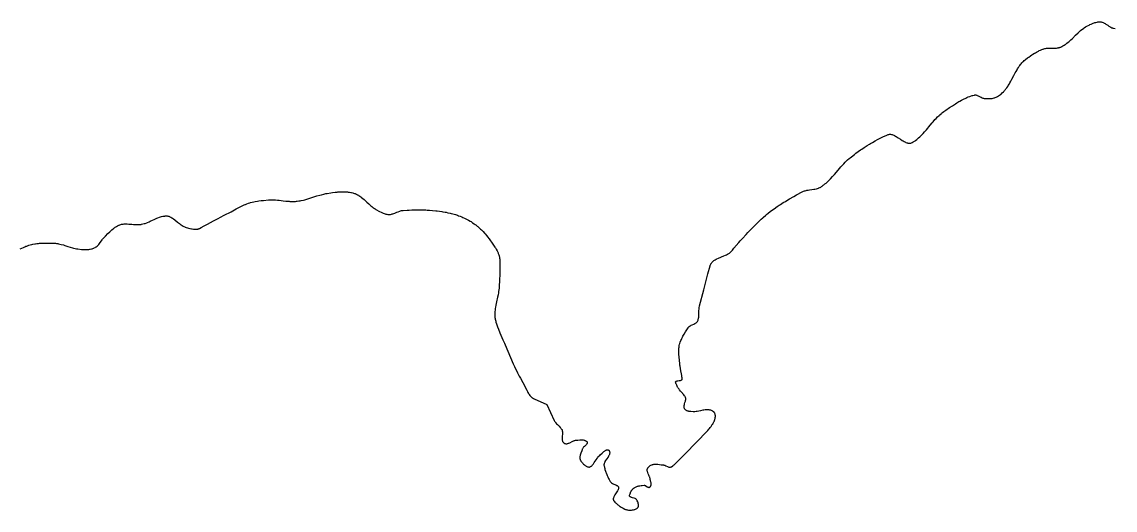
# Model space of a CAD drawing. Header units: millimetres. Extents: x 642261 to 742091, y 6812581 to 6930561.
# Drawn here: x 710845 to 711924, y 6833027 to 6833509 of the extents above; entities that cross this region are included whole.
import ezdxf

# ---------------------------------------------------------------- set-up
doc = ezdxf.new("R2010")
doc.units = ezdxf.units.MM
doc.layers.add('LimiteRegional', color=10, linetype='Continuous')

msp = doc.modelspace()

# ---------------------------------------------------------------- linework, layer by layer
at = {"layer": 'LimiteRegional', "color": 7, "linetype": 'Continuous'}
msp.add_lwpolyline([(710843.6361, 6833285.049), (710846.6791, 6833286.406), (710848.2161, 6833287.069), (710849.2581, 6833287.4961), (710849.9591, 6833287.762), (710851.3711, 6833288.2532), (710852.0821, 6833288.4791), (710853.5151, 6833288.891), (710854.9611, 6833289.2531), (710855.9301, 6833289.4681), (710857.8811, 6833289.839), (710858.6161, 6833289.959), (710860.0921, 6833290.1691), (710861.5721, 6833290.3401), (710862.5621, 6833290.4341), (710864.5441, 6833290.5791), (710866.0311, 6833290.652), (710867.0221, 6833290.686), (710869.0021, 6833290.7181), (710871.9581, 6833290.694), (710873.9141, 6833290.639), (710877.776, 6833290.4601), (710878.3371, 6833290.4221), (710879.4571, 6833290.3059), (710880.5761, 6833290.1411), (710881.3211, 6833290.007), (710882.8111, 6833289.687), (710883.9281, 6833289.4081), (710886.1591, 6833288.7711), (710887.6451, 6833288.306), (710890.6171, 6833287.3342), (710892.8451, 6833286.617), (710895.0741, 6833285.957), (710896.1891, 6833285.6621), (710897.8621, 6833285.276), (710898.9791, 6833285.0661), (710899.5371, 6833284.9761), (710900.3751, 6833284.8641), (710903.9621, 6833284.46), (710905.7881, 6833284.309), (710907.6261, 6833284.2301), (710908.5461, 6833284.227), (710909.7722, 6833284.2661), (710910.3841, 6833284.308), (710911.2991, 6833284.3991), (710912.2111, 6833284.5301), (710912.6651, 6833284.611), (710913.8701, 6833284.882), (710914.4681, 6833285.049), (710915.3591, 6833285.343), (710916.2411, 6833285.6921), (710916.6791, 6833285.8881), (710917.5471, 6833286.3251), (710917.9761, 6833286.567), (710918.6161, 6833286.961), (710919.4061, 6833287.523), (710919.8911, 6833287.921), (710920.1981, 6833288.1961), (710920.7761, 6833288.767), (710921.1811, 6833289.2102), (710921.9341, 6833290.1291), (710922.6281, 6833291.0791), (710923.9411, 6833293.012), (710924.6081, 6833293.966), (710924.9551, 6833294.4331), (710925.5011, 6833295.116), (710926.0861, 6833295.7731), (710926.3971, 6833296.0902), (710927.6802, 6833297.374), (710930.2181, 6833299.962), (710932.1461, 6833301.872), (710933.4672, 6833303.1051), (710934.1431, 6833303.7051), (710935.1801, 6833304.58), (710936.1301, 6833305.3281), (710936.6151, 6833305.6911), (710937.3591, 6833306.218), (710938.5111, 6833306.971), (710939.7111, 6833307.672), (710940.3321, 6833308.001), (710940.8481, 6833308.252), (710941.1961, 6833308.405), (710941.8961, 6833308.678), (710942.962, 6833309.012), (710943.6821, 6833309.1871), (710944.1651, 6833309.285), (710945.1401, 6833309.437), (710946.2481, 6833309.5451), (710946.9931, 6833309.5841), (710948.4951, 6833309.597), (710949.2501, 6833309.5751), (710950.7681, 6833309.488), (710951.7841, 6833309.4071), (710953.8171, 6833309.2151), (710955.3391, 6833309.071), (710957.6072, 6833308.902), (710958.7301, 6833308.8579), (710959.8441, 6833308.853), (710960.3961, 6833308.868), (710961.4921, 6833308.938), (710962.0341, 6833308.9949), (710962.8411, 6833309.112), (710963.4631, 6833309.2281), (710964.7081, 6833309.5151), (710965.9521, 6833309.87), (710966.781, 6833310.1391), (710968.4371, 6833310.744), (710969.2651, 6833311.0751), (710970.9181, 6833311.7801), (710972.0181, 6833312.2721), (710974.2151, 6833313.2851), (710975.8581, 6833314.044), (710978.3141, 6833315.129), (710979.5381, 6833315.628), (710981.1661, 6833316.2281), (710981.9781, 6833316.495), (710983.1921, 6833316.844), (710984.4041, 6833317.1261), (710985.0081, 6833317.239), (710986.2141, 6833317.402), (710986.8151, 6833317.4501), (710987.7151, 6833317.4781), (710988.2281, 6833317.461), (710988.5681, 6833317.4311), (710989.2411, 6833317.329), (710989.5741, 6833317.258), (710990.2371, 6833317.0791), (710990.8931, 6833316.851), (710991.3271, 6833316.675), (710992.1891, 6833316.2682), (710993.1481, 6833315.733), (710993.7821, 6833315.336), (710995.0411, 6833314.4631), (710996.2911, 6833313.509), (710998.7811, 6833311.473), (711000.6581, 6833309.949), (711001.9211, 6833308.9881), (711002.5581, 6833308.535), (711003.5211, 6833307.9), (711004.4971, 6833307.3301), (711004.9891, 6833307.073), (711005.9851, 6833306.6231), (711006.4891, 6833306.4321), (711007.2521, 6833306.195), (711011.1771, 6833305.103), (711012.5561, 6833304.7701), (711013.2511, 6833304.625), (711014.6411, 6833304.3952), (711015.3331, 6833304.3181), (711016.3631, 6833304.26), (711017.2641, 6833304.273), (711017.7091, 6833304.306), (711018.3661, 6833304.39), (711019.0111, 6833304.5201), (711019.3281, 6833304.6031), (711019.9511, 6833304.808), (711020.2561, 6833304.931), (711020.7051, 6833305.1411), (711022.2461, 6833305.9371), (711025.3161, 6833307.5591), (711028.3751, 6833309.213), (711034.4801, 6833312.5571), (711039.0701, 6833315.0421), (711041.3741, 6833316.2611), (711044.8101, 6833318.0641), (711051.6621, 6833321.6671), (711056.8291, 6833324.3471), (711062.0661, 6833326.987), (711064.7231, 6833328.2871), (711065.5551, 6833328.676), (711066.1141, 6833328.922), (711067.2411, 6833329.3841), (711068.9521, 6833330.0071), (711070.1061, 6833330.378), (711070.8801, 6833330.6061), (711072.4401, 6833331.023), (711074.2111, 6833331.4311), (711075.3991, 6833331.6711), (711077.7921, 6833332.0841), (711078.9941, 6833332.262), (711081.4061, 6833332.5691), (711083.8231, 6833332.8281), (711088.6431, 6833333.268), (711089.3221, 6833333.3211), (711090.6831, 6833333.3881), (711092.0471, 6833333.406), (711092.9571, 6833333.394), (711094.7801, 6833333.3201), (711095.6921, 6833333.2621), (711097.5191, 6833333.1109), (711099.3471, 6833332.924), (711103.0031, 6833332.5), (711105.7431, 6833332.191), (711107.1111, 6833332.055), (711108.9331, 6833331.9061), (711109.8431, 6833331.8491), (711111.2051, 6833331.79), (711112.5651, 6833331.7691), (711113.244, 6833331.774), (711114.5991, 6833331.8201), (711115.2761, 6833331.8612), (711116.2891, 6833331.949), (711117.0491, 6833332.035), (711118.5661, 6833332.246), (711120.0761, 6833332.506), (711121.0811, 6833332.705), (711123.0841, 6833333.156), (711124.5811, 6833333.5341), (711125.5781, 6833333.802), (711127.5661, 6833334.3721), (711129.5501, 6833334.9741), (711133.5111, 6833336.229), (711136.4791, 6833337.165), (711139.4491, 6833338.0521), (711140.9371, 6833338.464), (711143.1721, 6833339.0271), (711145.4141, 6833339.511), (711146.5381, 6833339.7171), (711150.0541, 6833340.2961), (711151.8371, 6833340.5621), (711154.5351, 6833340.912), (711156.3451, 6833341.1031), (711157.2521, 6833341.183), (711158.6141, 6833341.2811), (711160.4301, 6833341.367), (711161.3381, 6833341.3891), (711162.6981, 6833341.393), (711164.7311, 6833341.328), (711166.5291, 6833341.192), (711167.4231, 6833341.0941), (711168.7581, 6833340.9081), (711170.0841, 6833340.6711), (711170.7431, 6833340.532), (711172.0531, 6833340.214), (711172.7031, 6833340.0342), (711173.6721, 6833339.7361), (711174.2901, 6833339.5201), (711174.6951, 6833339.3651), (711175.4871, 6833339.027), (711176.6361, 6833338.4571), (711177.3781, 6833338.038), (711177.8631, 6833337.743), (711178.8121, 6833337.116), (711179.8481, 6833336.3611), (711180.5231, 6833335.831), (711181.8431, 6833334.717), (711183.1331, 6833333.5481), (711185.6721, 6833331.114), (711187.5871, 6833329.276), (711188.8921, 6833328.079), (711189.5581, 6833327.4951), (711190.5781, 6833326.645), (711191.6271, 6833325.8321), (711192.1641, 6833325.442), (711193.2661, 6833324.6981), (711193.8331, 6833324.347), (711194.7051, 6833323.849), (711198.2451, 6833321.928), (711200.0301, 6833321.029), (711201.2271, 6833320.483), (711201.8291, 6833320.231), (711202.7341, 6833319.8841), (711203.9481, 6833319.4891), (711204.5571, 6833319.323), (711205.4761, 6833319.121), (711206.4011, 6833318.977), (711206.8651, 6833318.9291), (711207.2291, 6833318.907), (711207.9581, 6833318.908), (711208.6861, 6833318.966), (711209.1721, 6833319.0341), (711210.1441, 6833319.2311), (711210.8731, 6833319.4261), (711211.3601, 6833319.5741), (711212.3331, 6833319.908), (711213.3081, 6833320.281), (711215.2631, 6833321.083), (711216.7341, 6833321.6791), (711218.2111, 6833322.217), (711218.9521, 6833322.4491), (711220.0671, 6833322.7351), (711220.8131, 6833322.875), (711221.1871, 6833322.927), (711221.7491, 6833322.9821), (711225.5191, 6833323.2201), (711227.4151, 6833323.3161), (711230.2701, 6833323.428), (711233.1351, 6833323.499), (711234.5701, 6833323.5191), (711237.4441, 6833323.5241), (711238.8821, 6833323.5091), (711241.0391, 6833323.463), (711243.9131, 6833323.3571), (711245.3481, 6833323.284), (711247.498, 6833323.1471), (711250.7111, 6833322.8812), (711253.7111, 6833322.574), (711255.205, 6833322.402), (711257.4391, 6833322.1181), (711259.6631, 6833321.7971), (711260.7721, 6833321.622), (711262.9841, 6833321.2391), (711264.0871, 6833321.029), (711265.7381, 6833320.6921), (711267.932, 6833320.196), (711269.0271, 6833319.926), (711270.665, 6833319.4931), (711273.1161, 6833318.7761), (711275.2881, 6833318.066), (711276.3711, 6833317.684), (711277.9941, 6833317.076), (711279.6141, 6833316.422), (711280.4221, 6833316.079), (711282.0381, 6833315.355), (711282.8441, 6833314.9751), (711284.0531, 6833314.382), (711285.3421, 6833313.7121), (711286.1831, 6833313.253), (711287.8241, 6833312.3021), (711288.6241, 6833311.811), (711290.1861, 6833310.7981), (711291.6981, 6833309.744), (711292.6801, 6833309.019), (711293.3241, 6833308.5261), (711294.5851, 6833307.516), (711295.2811, 6833306.9341), (711296.6421, 6833305.7421), (711297.9661, 6833304.5111), (711298.8291, 6833303.669), (711300.5131, 6833301.9371), (711301.7421, 6833300.5941), (711302.5471, 6833299.679), (711304.1251, 6833297.802), (711304.9001, 6833296.8409), (711306.4261, 6833294.871), (711307.9241, 6833292.8421), (711308.9111, 6833291.4571), (711310.8661, 6833288.609), (711312.0711, 6833286.776), (711312.6491, 6833285.858), (711313.474, 6833284.4761), (711314.2401, 6833283.0851), (711314.5981, 6833282.385), (711315.2541, 6833280.9741), (711315.5491, 6833280.261), (711315.9481, 6833279.183), (711316.2551, 6833278.2131), (711316.3901, 6833277.7241), (711316.5701, 6833276.9841), (711316.7821, 6833275.861), (711316.9221, 6833274.72), (711316.9641, 6833274.1431), (711317.0911, 6833271.1151), (711317.1361, 6833269.096), (711317.1501, 6833267.7481), (711317.1421, 6833265.053), (711317.1091, 6833263.031), (711316.9831, 6833258.9861), (711316.7981, 6833254.9431), (711316.3361, 6833246.8701), (711316.2771, 6833246.0429), (711316.1081, 6833244.3861), (711315.8781, 6833242.7261), (711315.6961, 6833241.618), (711315.2771, 6833239.4), (711314.8051, 6833237.1801), (711313.7971, 6833232.742), (711313.0831, 6833229.419), (711312.6731, 6833227.2089), (711312.4971, 6833226.1061), (711312.2781, 6833224.4541), (711312.1351, 6833222.99), (711312.0841, 6833222.26), (711312.0371, 6833221.1661), (711312.0371, 6833219.5291), (711312.0881, 6833218.441), (711312.13, 6833217.898), (711312.2151, 6833217.0861), (711312.3711, 6833216.0041), (711312.4691, 6833215.4651), (711312.6401, 6833214.658), (711312.9551, 6833213.4501), (711313.2241, 6833212.547), (711313.7951, 6833210.756), (711314.4041, 6833208.983), (711314.8291, 6833207.809), (711315.7191, 6833205.48), (711317.1321, 6833202.023), (711318.1101, 6833199.734), (711320.1091, 6833195.171), (711321.6011, 6833191.7431), (711322.3321, 6833190.02), (711327.5921, 6833177.497), (711330.2702, 6833171.255), (711331.3671, 6833168.812), (711332.1301, 6833167.2), (711333.7171, 6833164.008), (711334.5371, 6833162.426), (711336.2171, 6833159.279), (711337.3601, 6833157.19), (711339.6721, 6833153.0181), (711341.4081, 6833149.8811), (711342.1651, 6833148.435), (711343.6431, 6833145.4141), (711344.4061, 6833143.9031), (711344.8041, 6833143.1611), (711345.3561, 6833142.1951), (711345.6441, 6833141.725), (711346.0921, 6833141.038), (711346.8051, 6833140.0602), (711347.4891, 6833139.251), (711347.8501, 6833138.871), (711348.4191, 6833138.335), (711349.0221, 6833137.844), (711349.3371, 6833137.6161), (711349.9961, 6833137.1991), (711350.3411, 6833137.0099), (711350.8781, 6833136.7541), (711363.2891, 6833131.3421), (711370.7141, 6833115.529), (711371.0991, 6833114.7951), (711371.3891, 6833114.3241), (711371.5941, 6833114.0171), (711372.0341, 6833113.4201), (711372.3841, 6833112.985), (711373.1291, 6833112.1421), (711373.9131, 6833111.325), (711375.5201, 6833109.73), (711376.6771, 6833108.5261), (711377.2151, 6833107.909), (711377.7151, 6833107.2751), (711377.9481, 6833106.951), (711378.1281, 6833106.6659), (711378.2351, 6833106.468), (711378.4181, 6833106.054), (711378.6241, 6833105.3929), (711378.7211, 6833104.9281), (711378.7691, 6833104.6091), (711378.8301, 6833103.95), (711378.8501, 6833103.441), (711378.8361, 6833102.3921), (711378.7971, 6833101.677), (711378.6871, 6833100.229), (711378.6061, 6833099.147), (711378.5561, 6833098.0861), (711378.5521, 6833097.5681), (711378.5791, 6833096.8129), (711378.6461, 6833096.1691), (711378.6981, 6833095.858), (711378.8001, 6833095.4059), (711378.9351, 6833094.976), (711379.0151, 6833094.768), (711379.2061, 6833094.372), (711379.3161, 6833094.183), (711379.5021, 6833093.912), (711379.7901, 6833093.5751), (711379.9531, 6833093.417), (711380.2191, 6833093.196), (711380.6761, 6833092.8981), (711380.9531, 6833092.7551), (711381.1381, 6833092.674), (711381.5101, 6833092.543), (711382.0721, 6833092.4231), (711382.4481, 6833092.389), (711382.6991, 6833092.3849), (711383.2041, 6833092.42), (711383.7751, 6833092.521), (711384.1582, 6833092.6201), (711384.9251, 6833092.882), (711385.3111, 6833093.04), (711386.0841, 6833093.399), (711388.4191, 6833094.6221), (711389.5911, 6833095.188), (711390.1771, 6833095.4301), (711390.7621, 6833095.632), (711391.0551, 6833095.716), (711391.6401, 6833095.843), (711391.9321, 6833095.8841), (711392.3691, 6833095.9141), (711392.8771, 6833095.934), (711393.9111, 6833096.007), (711396.0241, 6833096.19), (711397.0881, 6833096.248), (711398.1471, 6833096.2471), (711398.6721, 6833096.2161), (711399.4511, 6833096.123), (711400.1341, 6833095.985), (711400.4711, 6833095.8941), (711400.9701, 6833095.7261), (711401.4611, 6833095.519), (711401.7031, 6833095.3991), (711402.1801, 6833095.1271), (711402.4151, 6833094.972), (711402.7611, 6833094.718), (711402.9401, 6833094.5641), (711403.0421, 6833094.459), (711403.2381, 6833094.1931), (711403.3611, 6833093.919), (711403.4071, 6833093.694), (711403.4131, 6833093.542), (711403.3741, 6833093.2311), (711403.2521, 6833092.8731), (711403.1301, 6833092.6291), (711402.8021, 6833092.131), (711402.6021, 6833091.8782), (711402.1441, 6833091.3611), (711401.6301, 6833090.834), (711400.5271, 6833089.7551), (711399.7281, 6833088.9301), (711399.3671, 6833088.5151), (711398.8991, 6833087.8891), (711398.6531, 6833087.472), (711398.5531, 6833087.2641), (711398.4351, 6833086.952), (711398.2661, 6833086.436), (711397.8821, 6833085.3891), (711397.0441, 6833083.249), (711396.6561, 6833082.1649), (711396.3321, 6833081.0771), (711396.2041, 6833080.534), (711396.0661, 6833079.72), (711396.0091, 6833079), (711396.0061, 6833078.6421), (711396.0371, 6833078.106), (711396.1151, 6833077.574), (711396.1731, 6833077.31), (711396.3291, 6833076.784), (711396.4281, 6833076.522), (711396.6041, 6833076.133), (711397.0551, 6833075.325), (711397.4061, 6833074.7899), (711397.6602, 6833074.436), (711398.2101, 6833073.743), (711398.5041, 6833073.404), (711399.1251, 6833072.7491), (711399.525, 6833072.3648), (711400.4631, 6833071.554), (711401.1622, 6833071.029), (711401.8681, 6833070.5641), (711402.2212, 6833070.356), (711402.7893, 6833070.0585), (711403.4361, 6833069.773), (711403.773, 6833069.653), (711404.2641, 6833069.5131), (711404.7371, 6833069.428), (711404.9641, 6833069.406), (711405.4011, 6833069.4061), (711405.6081, 6833069.429), (711405.9041, 6833069.4931), (711406.1471, 6833069.5731), (711406.6261, 6833069.799), (711407.1002, 6833070.105), (711407.4131, 6833070.3491), (711408.0321, 6833070.925), (711408.4931, 6833071.4241), (711408.7981, 6833071.785), (711409.4041, 6833072.564), (711410.3091, 6833073.843), (711412.1161, 6833076.5772), (711413.0301, 6833077.913), (711413.4911, 6833078.5459), (711414.1921, 6833079.433), (711414.9031, 6833080.221), (711415.2641, 6833080.57), (711416.0621, 6833081.333), (711417.9931, 6833083.219), (711419.0601, 6833084.1931), (711419.6051, 6833084.6541), (711420.3341, 6833085.2229), (711420.6961, 6833085.482), (711421.2351, 6833085.828), (711421.7621, 6833086.118), (711422.0211, 6833086.2381), (711422.4711, 6833086.4081), (711422.6901, 6833086.47), (711423.0101, 6833086.5311), (711423.3191, 6833086.5521), (711423.4691, 6833086.547), (711423.7591, 6833086.504), (711423.8992, 6833086.465), (711424.1021, 6833086.3829), (711424.3591, 6833086.2311), (711424.4811, 6833086.1351), (711424.6571, 6833085.965), (711424.9001, 6833085.651), (711425.1011, 6833085.311), (711425.2121, 6833085.083), (711425.3801, 6833084.623), (711425.4391, 6833084.3909), (711425.5081, 6833083.923), (711425.5181, 6833083.451), (711425.4931, 6833083.1331), (711425.3741, 6833082.493), (711425.1441, 6833081.766), (711424.9401, 6833081.277), (711424.7851, 6833080.949), (711424.4341, 6833080.29), (711423.8281, 6833079.294), (711422.4611, 6833077.285), (711421.4491, 6833075.7721), (711420.8501, 6833074.7661), (711420.5881, 6833074.264), (711420.2531, 6833073.513), (711420.0031, 6833072.7671), (711419.9151, 6833072.3961), (711419.8391, 6833071.9031), (711419.8211, 6833071.6581), (711419.8201, 6833071.292), (711419.8811, 6833070.745), (711420.2472, 6833068.9891), (711420.5391, 6833067.8181), (711420.7542, 6833067.0361), (711421.2331, 6833065.474), (711421.6351, 6833064.303), (711421.9221, 6833063.523), (711422.5431, 6833061.965), (711422.8761, 6833061.187), (711423.5881, 6833059.635), (711424.3581, 6833058.0891), (711424.9031, 6833057.062), (711425.2812, 6833056.379), (711426.0681, 6833055.018), (711426.1991, 6833054.812), (711426.4901, 6833054.433), (711426.8171, 6833054.0921), (711427.0541, 6833053.883), (711427.5631, 6833053.5071), (711427.9731, 6833053.2561), (711428.2571, 6833053.1011), (711428.8451, 6833052.816), (711429.4511, 6833052.5561), (711430.6771, 6833052.073), (711431.5691, 6833051.706), (711432.3981, 6833051.299), (711432.5492, 6833051.2084), (711432.7781, 6833051.0711), (711433.2931, 6833050.6861), (711433.5941, 6833050.395), (711433.7291, 6833050.238), (711433.9131, 6833049.987), (711434.0711, 6833049.708), (711434.1531, 6833049.5171), (711434.2621, 6833049.1241), (711434.2911, 6833048.9221), (711434.3003, 6833048.507), (711434.2512, 6833048.08), (711434.1871, 6833047.7881), (711433.9941, 6833047.19), (711433.7991, 6833046.73), (711433.6471, 6833046.418), (711433.2991, 6833045.784), (711432.691, 6833044.812), (711431.3222, 6833042.8201), (711430.6481, 6833041.8171), (711430.3322, 6833041.318), (711429.9001, 6833040.5741), (711429.5721, 6833039.9211), (711429.4311, 6833039.5981), (711429.2541, 6833039.119), (711429.1231, 6833038.648), (711429.0762, 6833038.4151), (711429.0241, 6833037.9571), (711429.0192, 6833037.731), (711429.0422, 6833037.398), (711429.1301, 6833036.964), (711429.2011, 6833036.7511), (711429.3421, 6833036.438), (711429.5262, 6833036.1331), (711429.6362, 6833035.9841), (711429.9571, 6833035.579), (711430.625, 6833034.7971), (711431.3231, 6833034.051), (711431.8042, 6833033.573), (711432.8001, 6833032.6611), (711433.5761, 6833032.015), (711434.1051, 6833031.603), (711435.1901, 6833030.818), (711435.7451, 6833030.4462), (711436.8752, 6833029.7401), (711438.0281, 6833029.084), (711438.8081, 6833028.673), (711440.3871, 6833027.9101), (711441.2492, 6833027.563), (711441.8511, 6833027.3681), (711442.2632, 6833027.2541), (711443.1082, 6833027.066), (711443.9751, 6833026.9301), (711444.5621, 6833026.8701), (711445.3532, 6833026.8252), (711445.7501, 6833026.8191), (711446.6431, 6833026.8451), (711447.0881, 6833026.878), (711447.9711, 6833026.985), (711448.4061, 6833027.0591), (711449.0511, 6833027.1961), (711449.8891, 6833027.428), (711450.2961, 6833027.564), (711450.8911, 6833027.7961), (711451.7402, 6833028.2021), (711452.2741, 6833028.5131), (711452.5291, 6833028.6811), (711452.8981, 6833028.948), (711453.1222, 6833029.1451), (711453.2541, 6833029.29), (711453.4771, 6833029.612), (711453.5701, 6833029.7881), (711453.7181, 6833030.164), (711453.8201, 6833030.571), (711453.8651, 6833030.8571), (711453.9001, 6833031.4582), (711453.8641, 6833032.1681), (711453.8002, 6833032.654), (711453.7421, 6833032.9811), (711453.5921, 6833033.6351), (711453.4541, 6833034.121), (711453.1272, 6833035.0609), (711452.7531, 6833035.925), (711452.4911, 6833036.4422), (711452.3151, 6833036.753), (711451.9701, 6833037.2811), (711451.8751, 6833037.3971), (711451.6401, 6833037.6161), (711451.3501, 6833037.818), (711451.1301, 6833037.944), (711450.6362, 6833038.18), (711449.7901, 6833038.4991), (711447.9401, 6833039.0731), (711447.0521, 6833039.359), (711446.6431, 6833039.5091), (711446.1491, 6833039.72), (711445.9302, 6833039.8322), (711445.6411, 6833040.009), (711445.4081, 6833040.2001), (711445.3132, 6833040.3), (711445.1541, 6833040.5711), (711445.1071, 6833040.807), (711445.1111, 6833041.0891), (711445.1811, 6833041.721), (711445.2881, 6833042.245), (711445.5311, 6833043.0932), (711445.8711, 6833043.99), (711446.0761, 6833044.45), (711446.5571, 6833045.372), (711446.8311, 6833045.8291), (711447.2821, 6833046.4981), (711447.7252, 6833047.07), (711447.96, 6833047.345), (711448.3291, 6833047.7412), (711448.921, 6833048.2921), (711449.5581, 6833048.7801), (711449.8921, 6833048.9971), (711450.2431, 6833049.204), (711450.9441, 6833049.5799), (711451.6451, 6833049.9081), (711452.1131, 6833050.1012), (711453.0481, 6833050.434), (711453.7491, 6833050.641), (711454.2171, 6833050.7601), (711455.1521, 6833050.962), (711456.5551, 6833051.1871), (711457.4912, 6833051.3011), (711459.3622, 6833051.4841), (711459.5111, 6833051.4911), (711459.8103, 6833051.4641), (711460.1092, 6833051.39), (711460.3081, 6833051.319), (711460.7081, 6833051.1291), (711461.3071, 6833050.764), (711462.5061, 6833049.945), (711463.1051, 6833049.6041), (711463.4031, 6833049.4751), (711463.801, 6833049.3631), (711464.0002, 6833049.3371), (711464.2971, 6833049.342), (711464.594, 6833049.405), (711464.7431, 6833049.46), (711465.0391, 6833049.6239), (711465.1861, 6833049.7341), (711465.4081, 6833049.937), (711465.6711, 6833050.2281), (711465.8241, 6833050.422), (711466.0821, 6833050.8112), (711466.1881, 6833051.0071), (711466.3552, 6833051.3991), (711466.4691, 6833051.7921), (711466.5182, 6833052.055), (711466.5572, 6833052.5822), (711466.5421, 6833052.9781), (711466.5141, 6833053.243), (711466.4191, 6833053.772), (711466.2091, 6833054.5681), (711465.6921, 6833056.16), (711465.4711, 6833056.9531), (711465.3881, 6833057.3481), (711465.3122, 6833057.939), (711465.2851, 6833058.2211), (711465.1852, 6833058.7861), (711465.0342, 6833059.351), (711464.9091, 6833059.7281), (711464.6121, 6833060.4821), (711464.2732, 6833061.2361), (711463.5521, 6833062.744), (711463.0591, 6833063.8731), (711462.7941, 6833064.6241), (711462.6891, 6833064.9991), (711462.5731, 6833065.561), (711462.5191, 6833066.0591), (711462.5111, 6833066.3081), (711462.5252, 6833066.681), (711462.6122, 6833067.239), (711462.784, 6833067.7951), (711462.9052, 6833068.0731), (711463.1052, 6833068.442), (711463.2221, 6833068.6271), (711463.4211, 6833068.903), (711463.7731, 6833069.317), (711464.2591, 6833069.805), (711464.5861, 6833070.1), (711465.2481, 6833070.6221), (711465.5831, 6833070.8491), (711466.259, 6833071.243), (711466.9441, 6833071.5601), (711467.4051, 6833071.7321), (711467.7141, 6833071.83), (711468.3361, 6833071.9902), (711469.0411, 6833072.116), (711469.5141, 6833072.1711), (711470.4651, 6833072.2231), (711470.9421, 6833072.223), (711471.9001, 6833072.181), (711472.8601, 6833072.0972), (711474.7771, 6833071.864), (711476.2022, 6833071.694), (711476.9091, 6833071.629), (711477.9591, 6833071.5751), (711478.1711, 6833071.5651), (711478.5981, 6833071.5091), (711479.0271, 6833071.4111), (711479.3131, 6833071.325), (711479.8871, 6833071.1161), (711480.7511, 6833070.731), (711482.4751, 6833069.8961), (711483.3311, 6833069.548), (711483.7561, 6833069.4141), (711484.3181, 6833069.2911), (711484.5982, 6833069.257), (711485.0142, 6833069.2471), (711485.4271, 6833069.291), (711485.6331, 6833069.335), (711486.0401, 6833069.4721), (711486.2421, 6833069.5661), (711486.5431, 6833069.7421), (711487.7531, 6833070.5941), (711488.5072, 6833071.1791), (711488.9891, 6833071.5769), (711489.9111, 6833072.388), (711491.2111, 6833073.6371), (711492.0411, 6833074.487), (711493.6711, 6833076.2111), (711494.9161, 6833077.5131), (711495.5611, 6833078.1621), (711500.9461, 6833083.526), (711503.6121, 6833086.2081), (711507.5861, 6833090.239), (711513.5001, 6833096.3221), (711519.3842, 6833102.4761), (711522.3211, 6833105.5911), (711523.4341, 6833106.824), (711523.9931, 6833107.4811), (711524.8261, 6833108.513), (711525.6372, 6833109.5921), (711526.0311, 6833110.147), (711526.7871, 6833111.28), (711527.1461, 6833111.8571), (711527.6541, 6833112.7321), (711528.269, 6833113.9131), (711528.5462, 6833114.5071), (711528.9181, 6833115.3981), (711529.2321, 6833116.2881), (711529.3671, 6833116.7321), (711529.5651, 6833117.5151), (711529.6432, 6833117.9041), (711529.7342, 6833118.4841), (711529.8051, 6833119.341), (711529.7931, 6833120.1809), (711529.7551, 6833120.593), (711529.6691, 6833121.1342), (711529.6102, 6833121.4001), (711529.5012, 6833121.7941), (711529.2912, 6833122.373), (711529.2151, 6833122.542), (711529.0312, 6833122.8741), (711528.8101, 6833123.194), (711528.6431, 6833123.401), (711528.2702, 6833123.796), (711527.9572, 6833124.0751), (711527.7361, 6833124.252), (711527.2661, 6833124.583), (711527.0202, 6833124.7361), (711526.5091, 6833125.015), (711525.9811, 6833125.2561), (711525.2661, 6833125.5131), (711524.9082, 6833125.6121), (711524.4862, 6833125.7081), (711523.6412, 6833125.8531), (711522.7961, 6833125.9371), (711522.2321, 6833125.964), (711521.1032, 6833125.9521), (711520.2562, 6833125.8941), (711519.6911, 6833125.8352), (711518.5601, 6833125.6761), (711517.4291, 6833125.4761), (711515.1671, 6833125.006), (711513.4712, 6833124.6501), (711511.7761, 6833124.3441), (711510.9291, 6833124.225), (711509.6601, 6833124.1051), (711508.8151, 6833124.074), (711508.3932, 6833124.075), (711507.7601, 6833124.0991), (711505.5281, 6833124.2121), (711504.4202, 6833124.3151), (711503.6852, 6833124.4311), (711503.3202, 6833124.5072), (711502.7732, 6833124.6501), (711502.049, 6833124.9011), (711501.6901, 6833125.0561), (711501.1531, 6833125.33), (711500.6201, 6833125.6591), (711500.3551, 6833125.8461), (711500.0761, 6833126.0711), (711499.9092, 6833126.227), (711499.6201, 6833126.5561), (711499.4971, 6833126.727), (711499.2901, 6833127.0841), (711499.1331, 6833127.458), (711499.0542, 6833127.7161), (711498.9541, 6833128.252), (711498.9222, 6833128.883), (711498.9431, 6833129.3181), (711498.9731, 6833129.613), (711499.0661, 6833130.2151), (711499.2751, 6833131.1411), (711499.4461, 6833131.7691), (711499.8221, 6833133.035), (711500.2251, 6833134.4491), (711500.4321, 6833135.3681), (711500.5051, 6833135.817), (711500.5671, 6833136.4731), (711500.5592, 6833137.103), (711500.5251, 6833137.4071), (711500.4452, 6833137.8001), (711500.3891, 6833137.991), (711500.2832, 6833138.27), (711500.0732, 6833138.669), (711499.6351, 6833139.337), (711499.3271, 6833139.7771), (711498.6761, 6833140.6451), (711497.7301, 6833141.8112), (711497.6361, 6833141.9271), (711495.4641, 6833144.472), (711494.4071, 6833145.7661), (711493.9021, 6833146.4251), (711493.1881, 6833147.433), (711492.8001, 6833148.043), (711492.5491, 6833148.468), (711492.0721, 6833149.3511), (711491.6361, 6833150.2582), (711491.1331, 6833151.468), (711490.9211, 6833152.058), (711490.6611, 6833152.907), (711490.5601, 6833153.309), (711490.5397, 6833153.4941), (711490.5931, 6833153.7386), (711490.7091, 6833153.9131), (711490.8461, 6833154.0351), (711490.9561, 6833154.109), (711491.2181, 6833154.24), (711491.4481, 6833154.325), (711491.9801, 6833154.468), (711492.5841, 6833154.5851), (711493.9101, 6833154.7861), (711494.9051, 6833154.9531), (711495.3721, 6833155.055), (711495.9391, 6833155.221), (711496.1911, 6833155.321), (711496.5211, 6833155.4941), (711496.7831, 6833155.7011), (711496.8861, 6833155.8191), (711497.0086, 6833156.038), (711497.0621, 6833156.2351), (711497.0681, 6833156.4821), (711496.9491, 6833157.6071), (711496.8531, 6833158.358), (711496.6271, 6833159.8641), (711496.3661, 6833161.373), (711495.7881, 6833164.4031), (711495.3531, 6833166.684), (711494.9631, 6833168.971), (711494.7971, 6833170.116), (711494.5991, 6833171.837), (711494.0291, 6833177.818), (711493.8121, 6833180.8111), (711493.7271, 6833182.8041), (711493.7071, 6833183.8001), (711493.7111, 6833185.292), (711493.7451, 6833186.153), (711493.7881, 6833186.723), (711493.9181, 6833187.857), (711494.0051, 6833188.4201), (711494.2221, 6833189.538), (711494.4912, 6833190.6472), (711494.6981, 6833191.382), (711495.1731, 6833192.8389), (711495.7971, 6833194.46), (711496.2601, 6833195.53), (711496.5881, 6833196.2401), (711497.2831, 6833197.65), (711497.8361, 6833198.6991), (711499.0071, 6833200.78), (711500.2421, 6833202.837), (711502.7901, 6833206.897), (711502.9671, 6833207.157), (711503.3621, 6833207.64), (711503.808, 6833208.0781), (711504.1301, 6833208.3471), (711504.8251, 6833208.8381), (711505.1931, 6833209.0631), (711505.9631, 6833209.4821), (711506.7631, 6833209.8701), (711508.3861, 6833210.604), (711509.5621, 6833211.1721), (711510.1181, 6833211.478), (711510.8091, 6833211.921), (711511.1291, 6833212.161), (711511.5711, 6833212.549), (711511.9611, 6833212.977), (711512.1351, 6833213.207), (711512.4361, 6833213.703), (711512.5621, 6833213.97), (711512.7151, 6833214.3981), (711512.9831, 6833215.43), (711513.1231, 6833216.1251), (711513.2001, 6833216.5911), (711513.3231, 6833217.5281), (711513.4401, 6833218.945), (711513.4861, 6833219.8951), (711513.5381, 6833221.801), (711513.5991, 6833223.945), (711513.6861, 6833225.3651), (711513.7541, 6833226.071), (711513.8951, 6833227.123), (711514.0941, 6833228.165), (711514.2191, 6833228.681), (711518.3321, 6833244.445), (711522.4501, 6833260.2131), (711524.5311, 6833268.093), (711524.7151, 6833268.693), (711524.8591, 6833269.077), (711525.1971, 6833269.807), (711525.3901, 6833270.1541), (711525.8221, 6833270.815), (711526.3101, 6833271.4331), (711526.6651, 6833271.823), (711526.9151, 6833272.0741), (711527.4421, 6833272.5551), (711527.7551, 6833272.8141), (711528.4121, 6833273.3091), (711529.1071, 6833273.7751), (711529.5911, 6833274.0721), (711530.6011, 6833274.6361), (711531.3901, 6833275.037), (711533.0341, 6833275.7951), (711538.2011, 6833277.947), (711539.8941, 6833278.7081), (711540.7181, 6833279.111), (711541.9131, 6833279.752), (711543.0481, 6833280.447), (711543.5881, 6833280.8171), (711544.2771, 6833281.339), (711544.6061, 6833281.612), (711545.0811, 6833282.0392), (711545.7451, 6833282.7201), (711546.552, 6833283.6291), (711548.1431, 6833285.476), (711552.8501, 6833291.106), (711554.4411, 6833292.9659), (711555.2491, 6833293.885), (711556.4791, 6833295.245), (711560.0671, 6833299.103), (711561.8731, 6833301.016), (711564.6001, 6833303.865), (711567.3581, 6833306.691), (711568.7511, 6833308.095), (711571.5681, 6833310.884), (711572.9951, 6833312.27), (711575.1591, 6833314.336), (711576.4921, 6833315.574), (711577.3921, 6833316.384), (711579.2151, 6833317.972), (711580.1391, 6833318.749), (711582.0091, 6833320.2741), (711583.9071, 6833321.758), (711585.1881, 6833322.7271), (711587.7831, 6833324.618), (711590.7521, 6833326.674), (711592.7571, 6833328.0071), (711594.1041, 6833328.88), (711596.8211, 6833330.592), (711598.8761, 6833331.8481), (711600.2541, 6833332.673), (711603.0251, 6833334.2971), (711607.2121, 6833336.6781), (711610.0181, 6833338.235), (711615.6441, 6833341.3011), (711616.0531, 6833341.5121), (711616.8921, 6833341.8891), (711617.753, 6833342.21), (711618.339, 6833342.3961), (711619.5351, 6833342.71), (711620.1431, 6833342.842), (711621.3761, 6833343.0671), (711622.6241, 6833343.252), (711625.1401, 6833343.57), (711627.0181, 6833343.826), (711627.9451, 6833343.978), (711629.1641, 6833344.223), (711629.7642, 6833344.367), (711630.6481, 6833344.616), (711631.5131, 6833344.912), (711631.937, 6833345.079), (711632.7671, 6833345.456), (711633.1711, 6833345.668), (711633.7651, 6833346.017), (711634.6431, 6833346.5872), (711635.2181, 6833346.9781), (711636.3451, 6833347.7871), (711636.8981, 6833348.204), (711637.9811, 6833349.062), (711639.0391, 6833349.949), (711639.7301, 6833350.5561), (711641.0841, 6833351.8041), (711642.5661, 6833353.257), (711643.5331, 6833354.2521), (711645.4261, 6833356.2921), (711647.2801, 6833358.385), (711650.9391, 6833362.664), (711653.7091, 6833365.886), (711655.6011, 6833368.006), (711656.5671, 6833369.052), (711658.0461, 6833370.596), (711659.5701, 6833372.104), (711660.3501, 6833372.843), (711661.9531, 6833374.284), (711662.7781, 6833374.9841), (711664.0451, 6833376.008), (711667.0551, 6833378.3141), (711668.5691, 6833379.439), (711670.8541, 6833381.0931), (711673.1541, 6833382.704), (711674.3101, 6833383.4942), (711676.6321, 6833385.04), (711677.7991, 6833385.797), (711679.5551, 6833386.9121), (711681.9091, 6833388.36), (711683.0921, 6833389.067), (711684.8721, 6833390.1061), (711687.5571, 6833391.6161), (711689.9571, 6833392.909), (711691.1631, 6833393.5381), (711692.9771, 6833394.459), (711695.7121, 6833395.7891), (711698.4631, 6833397.058), (711699.8451, 6833397.669), (711700.4101, 6833397.8821), (711700.7911, 6833397.987), (711701.0461, 6833398.0421), (711701.5601, 6833398.117), (711701.9481, 6833398.143), (711702.2081, 6833398.1471), (711702.7321, 6833398.1241), (711703.5241, 6833398.0152), (711704.0571, 6833397.8961), (711704.4141, 6833397.7981), (711705.1311, 6833397.56), (711705.9451, 6833397.23), (711706.4901, 6833396.978), (711707.5871, 6833396.407), (711708.1371, 6833396.0931), (711709.2431, 6833395.4202), (711710.3531, 6833394.7021), (711712.5741, 6833393.209), (711714.2351, 6833392.1151), (711715.0621, 6833391.6001), (711716.2951, 6833390.8871), (711717.3811, 6833390.336), (711717.9201, 6833390.095), (711718.7231, 6833389.785), (711719.5191, 6833389.542), (711719.914, 6833389.4491), (711720.6971, 6833389.323), (711721.0851, 6833389.293), (711721.6621, 6833389.291), (711722.1701, 6833389.335), (711722.4231, 6833389.3739), (711722.7981, 6833389.456), (711723.3571, 6833389.6291), (711723.9081, 6833389.8681), (711724.1811, 6833390.014), (711725.1001, 6833390.5541), (711725.7011, 6833390.9301), (711726.8761, 6833391.716), (711727.4511, 6833392.126), (711728.5751, 6833392.978), (711729.6701, 6833393.8701), (711730.3841, 6833394.4851), (711731.7791, 6833395.7591), (711733.3002, 6833397.257), (711734.2901, 6833398.2891), (711734.9411, 6833398.989), (711736.2251, 6833400.416), (711738.1141, 6833402.6101), (711741.8401, 6833407.093), (711743.7171, 6833409.3341), (711744.6681, 6833410.4441), (711746.6081, 6833412.625), (711747.6011, 6833413.691), (711749.1292, 6833415.2491), (711750.7081, 6833416.7501), (711751.5191, 6833417.4761), (711752.6271, 6833418.415), (711753.1921, 6833418.8721), (711754.0551, 6833419.539), (711755.3871, 6833420.4981), (711757.2711, 6833421.8001), (711761.0581, 6833424.4241), (711763.9211, 6833426.372), (711766.8071, 6833428.2671), (711768.2611, 6833429.1851), (711770.2111, 6833430.3711), (711771.1911, 6833430.944), (711772.669, 6833431.776), (711774.9031, 6833432.954), (711776.9081, 6833433.9211), (711777.9181, 6833434.3741), (711779.4411, 6833435.01), (711780.9761, 6833435.5921), (711781.7481, 6833435.862), (711783.3021, 6833436.355), (711784.0831, 6833436.578), (711785.2621, 6833436.8811), (711785.5141, 6833436.933), (711786.0211, 6833436.9881), (711786.5291, 6833436.9821), (711786.8681, 6833436.947), (711787.5471, 6833436.8111), (711788.0571, 6833436.6591), (711788.3981, 6833436.537), (711789.0811, 6833436.253), (711789.7651, 6833435.926), (711791.1361, 6833435.2041), (711792.1661, 6833434.66), (711793.1981, 6833434.1691), (711793.7141, 6833433.96), (711794.4891, 6833433.706), (711795.0051, 6833433.588), (711795.2641, 6833433.5461), (711795.6511, 6833433.507), (711798.1091, 6833433.381), (711799.3651, 6833433.358), (711800.6321, 6833433.3801), (711801.2671, 6833433.413), (711802.5381, 6833433.5311), (711803.1721, 6833433.62), (711804.1191, 6833433.796), (711804.9551, 6833433.999), (711805.3701, 6833434.118), (711805.9891, 6833434.3221), (711806.9071, 6833434.6841), (711807.8101, 6833435.121), (711808.2551, 6833435.3692), (711809.2981, 6833436.0101), (711809.9671, 6833436.458), (711810.4021, 6833436.765), (711811.2471, 6833437.3989), (711811.8591, 6833437.891), (711813.0301, 6833438.9171), (711814.1341, 6833439.9951), (711814.8361, 6833440.74), (711815.2891, 6833441.2481), (711816.1641, 6833442.289), (711816.6381, 6833442.8881), (711817.5511, 6833444.114), (711818.4211, 6833445.3721), (711818.9791, 6833446.227), (711820.0511, 6833447.97), (711820.5681, 6833448.856), (711821.5711, 6833450.649), (711822.5431, 6833452.463), (711824.4431, 6833456.1151), (711825.8791, 6833458.8351), (711826.6141, 6833460.1771), (711827.6251, 6833461.938), (711828.1461, 6833462.8041), (711828.9531, 6833464.081), (711829.7951, 6833465.3271), (711830.2301, 6833465.9382), (711831.1321, 6833467.132), (711831.601, 6833467.714), (711832.3271, 6833468.567), (711833.3431, 6833469.663), (711833.8731, 6833470.193), (711834.6961, 6833470.963), (711835.5561, 6833471.702), (711836.0001, 6833472.059), (711838.0761, 6833473.649), (711839.1301, 6833474.4221), (711840.7301, 6833475.5519), (711842.3561, 6833476.643), (711843.1781, 6833477.172), (711844.8431, 6833478.1951), (711845.6861, 6833478.689), (711846.9631, 6833479.404), (711848.6911, 6833480.3091), (711849.5661, 6833480.74), (711850.8931, 6833481.3581), (711852.2371, 6833481.9391), (711852.9161, 6833482.216), (711853.3301, 6833482.372), (711854.1711, 6833482.6361), (711855.0291, 6833482.842), (711855.608, 6833482.95), (711856.7831, 6833483.106), (711857.3771, 6833483.157), (711858.5761, 6833483.2189), (711859.7851, 6833483.238), (711862.2171, 6833483.215), (711864.0321, 6833483.2071), (711864.9321, 6833483.225), (711866.1191, 6833483.289), (711866.7051, 6833483.343), (711867.5741, 6833483.455), (711868.4302, 6833483.612), (711868.8511, 6833483.71), (711869.6821, 6833483.9471), (711870.0901, 6833484.0889), (711870.6921, 6833484.3321), (711871.4321, 6833484.673), (711871.9171, 6833484.913), (711872.8691, 6833485.422), (711873.3361, 6833485.6901), (711874.2541, 6833486.253), (711875.1521, 6833486.8481), (711875.7411, 6833487.262), (711876.8951, 6833488.126), (711878.1641, 6833489.1509), (711878.9941, 6833489.8619), (711880.6261, 6833491.336), (711882.2321, 6833492.8641), (711885.4261, 6833496.001), (711887.8621, 6833498.3431), (711889.5331, 6833499.861), (711890.3881, 6833500.6001), (711891.7001, 6833501.6751), (711893.0521, 6833502.702), (711893.7461, 6833503.1951), (711895.1721, 6833504.1361), (711895.9051, 6833504.581), (711897.0341, 6833505.213), (711898.6571, 6833506.052), (711899.4811, 6833506.454), (711900.7311, 6833507.028), (711901.9911, 6833507.557), (711902.6231, 6833507.8011), (711903.8901, 6833508.2431), (711904.5221, 6833508.4381), (711905.4691, 6833508.6941), (711906.7241, 6833508.96), (711907.3461, 6833509.0591), (711908.2721, 6833509.159), (711909.1881, 6833509.1991), (711909.6401, 6833509.195), (711909.9701, 6833509.176), (711910.6271, 6833509.0891), (711911.2811, 6833508.94), (711911.7161, 6833508.809), (711912.5811, 6833508.4801), (711913.2271, 6833508.183), (711913.6571, 6833507.964), (711914.5141, 6833507.4841), (711915.3701, 6833506.962), (711917.0801, 6833505.8521), (711918.365, 6833505.021), (711919.6541, 6833504.2489), (711920.3021, 6833503.901), (711921.2781, 6833503.4441), (711921.9321, 6833503.192), (711922.2601, 6833503.0849), (711922.7551, 6833502.949), (711924.6011, 6833502.5001)], dxfattribs=at)

doc.saveas('drawing.dxf')
